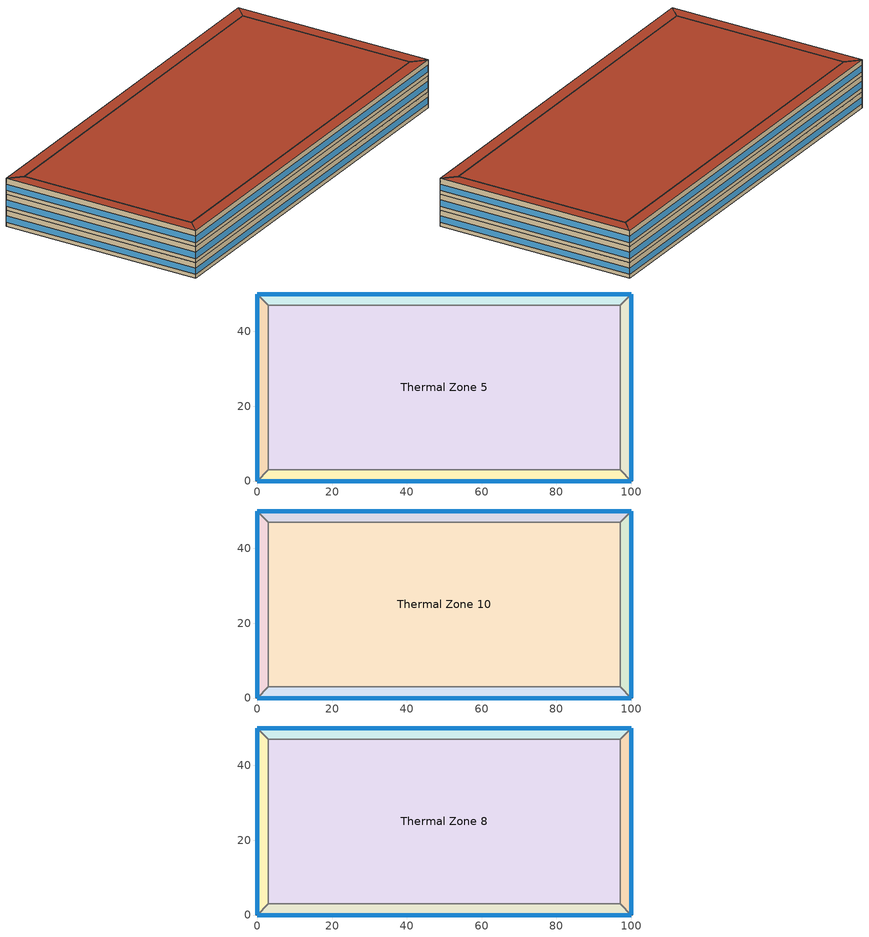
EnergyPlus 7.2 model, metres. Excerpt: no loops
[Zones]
Thermal Zone 5
 floor ground (000_ExtSlabCarpet_4in_ClimateZone 1-8): 3,3 3,47 97,47 97,3 z0
 wall to Thermal Zone 9 (000_Interior Wall): 97,3 97,47 z0:4
 wall to Thermal Zone 7 (000_Interior Wall): 3,47 3,3 z0:4
 wall to Thermal Zone 15 (000_Interior Wall): 3,3 97,3 z0:4
 wall to Thermal Zone 3 (000_Interior Wall): 97,47 3,47 z0:4
Thermal Zone 15
 floor ground (000_ExtSlabCarpet_4in_ClimateZone 1-8): 100,0 0,0 3,3 97,3 z0
 wall outside (ASHRAE_189.1-2009_ExtWall_SteelFrame_ClimateZone 4-8): 0,0 100,0 z0:4
 wall to Thermal Zone 9 (000_Interior Wall): 100,0 97,3 z0:4
 wall to Thermal Zone 7 (000_Interior Wall): 3,3 0,0 z0:4
 window (ASHRAE_189.1-2009_ExtWindow_ClimateZone 4-5): 0.03,0 99.97,0 z1:2.6
Thermal Zone 3
 floor ground (000_ExtSlabCarpet_4in_ClimateZone 1-8): 0,50 100,50 97,47 3,47 z0
 wall outside (ASHRAE_189.1-2009_ExtWall_SteelFrame_ClimateZone 4-8): 100,50 0,50 z0:4
 wall to Thermal Zone 7 (000_Interior Wall): 0,50 3,47 z0:4
 wall to Thermal Zone 9 (000_Interior Wall): 97,47 100,50 z0:4
 window (ASHRAE_189.1-2009_ExtWindow_ClimateZone 4-5): 99.97,50 0.03,50 z1:2.6
Thermal Zone 9
 floor ground (000_ExtSlabCarpet_4in_ClimateZone 1-8): 100,50 100,0 97,3 97,47 z0
 wall outside (ASHRAE_189.1-2009_ExtWall_SteelFrame_ClimateZone 4-8): 100,0 100,50 z0:4
 window (ASHRAE_189.1-2009_ExtWindow_ClimateZone 4-5): 100,0.03 100,49.97 z1:2.6
Thermal Zone 7
 floor ground (000_ExtSlabCarpet_4in_ClimateZone 1-8): 0,0 0,50 3,47 3,3 z0
 wall outside (ASHRAE_189.1-2009_ExtWall_SteelFrame_ClimateZone 4-8): 0,50 0,0 z0:4
 window (ASHRAE_189.1-2009_ExtWindow_ClimateZone 4-5): 0,49.97 0,0.03 z1:2.6
Thermal Zone 14
 floor to Thermal Zone 3 (000_Interior Floor): 0,50 100,50 97,47 3,47 z4
 wall outside (ASHRAE_189.1-2009_ExtWall_SteelFrame_ClimateZone 4-8): 100,50 0,50 z4:8
 wall to Thermal Zone 1 (000_Interior Wall): 0,50 3,47 z4:8
 wall to Thermal Zone 10 (000_Interior Wall): 3,47 97,47 z4:8
 wall to Thermal Zone 2 (000_Interior Wall): 97,47 100,50 z4:8
 window (ASHRAE_189.1-2009_ExtWindow_ClimateZone 4-5): 99.97,50 0.03,50 z5:6.6
Thermal Zone 10
 floor to Thermal Zone 5 (000_Interior Floor): 3,3 3,47 97,47 97,3 z4
 wall to Thermal Zone 13 (000_Interior Wall): 3,3 97,3 z4:8
 wall to Thermal Zone 1 (000_Interior Wall): 3,47 3,3 z4:8
 wall to Thermal Zone 2 (000_Interior Wall): 97,3 97,47 z4:8
Thermal Zone 2
 floor to Thermal Zone 9 (000_Interior Floor): 100,50 100,0 97,3 97,47 z4
 wall outside (ASHRAE_189.1-2009_ExtWall_SteelFrame_ClimateZone 4-8): 100,0 100,50 z4:8
 wall to Thermal Zone 13 (000_Interior Wall): 97,3 100,0 z4:8
 window (ASHRAE_189.1-2009_ExtWindow_ClimateZone 4-5): 100,0.03 100,49.97 z5:6.6
Thermal Zone 13
 floor to Thermal Zone 15 (000_Interior Floor): 100,0 0,0 3,3 97,3 z4
 wall outside (ASHRAE_189.1-2009_ExtWall_SteelFrame_ClimateZone 4-8): 0,0 100,0 z4:8
 wall to Thermal Zone 1 (000_Interior Wall): 3,3 0,0 z4:8
 window (ASHRAE_189.1-2009_ExtWindow_ClimateZone 4-5): 0.03,0 99.97,0 z5:6.6
Thermal Zone 1
 floor to Thermal Zone 7 (000_Interior Floor): 0,0 0,50 3,47 3,3 z4
 wall outside (ASHRAE_189.1-2009_ExtWall_SteelFrame_ClimateZone 4-8): 0,50 0,0 z4:8
 window (ASHRAE_189.1-2009_ExtWindow_ClimateZone 4-5): 0,49.97 0,0.03 z5:6.6
Thermal Zone 8
 floor to Thermal Zone 10 (000_Interior Floor): 3,3 3,47 97,47 97,3 z8
 wall to Thermal Zone 12 (000_Interior Wall): 97,47 3,47 z8:12
 wall to Thermal Zone 4 (000_Interior Wall): 3,47 3,3 z8:12
 wall to Thermal Zone 6 (000_Interior Wall): 97,3 97,47 z8:12
 wall to Thermal Zone 11 (000_Interior Wall): 3,3 97,3 z8:12
 roof outside (ASHRAE_189.1-2009_ExtRoof_IEAD_ClimateZone 2-5): 97,3 97,47 3,47 3,3 z12
Thermal Zone 4
 floor to Thermal Zone 1 (000_Interior Floor): 0,0 0,50 3,47 3,3 z8
 wall outside (ASHRAE_189.1-2009_ExtWall_SteelFrame_ClimateZone 4-8): 0,50 0,0 z8:12
 wall to Thermal Zone 12 (000_Interior Wall): 3,47 0,50 z8:12
 wall to Thermal Zone 11 (000_Interior Wall): 0,0 3,3 z8:12
 window (ASHRAE_189.1-2009_ExtWindow_ClimateZone 4-5): 0,49.97 0,0.03 z9:10.6
 roof outside (ASHRAE_189.1-2009_ExtRoof_IEAD_ClimateZone 2-5): 3,3 3,47 0,50 0,0 z12
Thermal Zone 12
 floor to Thermal Zone 14 (000_Interior Floor): 0,50 100,50 97,47 3,47 z8
 wall outside (ASHRAE_189.1-2009_ExtWall_SteelFrame_ClimateZone 4-8): 100,50 0,50 z8:12
 wall to Thermal Zone 6 (000_Interior Wall): 97,47 100,50 z8:12
 window (ASHRAE_189.1-2009_ExtWindow_ClimateZone 4-5): 99.97,50 0.03,50 z9:10.6
 roof outside (ASHRAE_189.1-2009_ExtRoof_IEAD_ClimateZone 2-5): 3,47 97,47 100,50 0,50 z12
Thermal Zone 11
 floor to Thermal Zone 13 (000_Interior Floor): 100,0 0,0 3,3 97,3 z8
 wall outside (ASHRAE_189.1-2009_ExtWall_SteelFrame_ClimateZone 4-8): 0,0 100,0 z8:12
 wall to Thermal Zone 6 (000_Interior Wall): 100,0 97,3 z8:12
 window (ASHRAE_189.1-2009_ExtWindow_ClimateZone 4-5): 0.03,0 99.97,0 z9:10.6
 roof outside (ASHRAE_189.1-2009_ExtRoof_IEAD_ClimateZone 2-5): 97,3 3,3 0,0 100,0 z12
Thermal Zone 6
 floor to Thermal Zone 2 (000_Interior Floor): 100,50 100,0 97,3 97,47 z8
 wall outside (ASHRAE_189.1-2009_ExtWall_SteelFrame_ClimateZone 4-8): 100,0 100,50 z8:12
 window (ASHRAE_189.1-2009_ExtWindow_ClimateZone 4-5): 100,0.03 100,49.97 z9:10.6
 roof outside (ASHRAE_189.1-2009_ExtRoof_IEAD_ClimateZone 2-5): 97,47 97,3 100,0 100,50 z12
[Site:Location]
Chicago Ohare Intl Ap_IL_USA Design_Conditions: Latitude {deg}=41.98; Longitude {deg}=-87.92; Time Zone {hr}=-6; Elevation {m}=201
[SizingPeriod:DesignDay] Day of Month=21; Dry-Bulb Temperature Range Modifier Type=DefaultMultipliers; Barometric Pressure {Pa}=98934; Rain Indicator=No; Snow Indicator=No; Daylight Saving Time Indicator=No
Name | Month | Day Type | Maximum Dry-Bulb Temperature {C} | Daily Dry-Bulb Temperature Range {deltaC} | Humidity Condition Type | Wetbulb or DewPoint at Maximum Dry-Bulb {C} | Wind Speed {m/s} | Wind Direction {deg} | Solar Model Indicator | Sky Clearness | Enthalpy at Maximum Dry-Bulb {J/kg} | ASHRAE Clear Sky Optical Depth for Beam Irradiance (taub) | ASHRAE Clear Sky Optical Depth for Diffuse Irradiance (taud)
Chicago Ohare Intl Ap Ann Hum_n 99.6% Condns DP=>MCDB | 1 | WinterDesignDay | -19.2 | 0 | Dewpoint | -25.7 | 4.9 | 270 | ASHRAEClearSky | 0
Chicago Ohare Intl Ap Ann Clg 2% Condns Enth=>MDB | 7 | SummerDesignDay | 28.2 | 10.5 | Enthalpy |  | 5.2 | 230 | ASHRAETau |  | 70900 | 0.455 | 2.05
Chicago Ohare Intl Ap Ann Clg 2% Condns DP=>MDB | 7 | SummerDesignDay | 26.5 | 10.5 | Dewpoint | 21.9 | 5.2 | 230 | ASHRAETau |  |  | 0.455 | 2.05
Chicago Ohare Intl Ap Ann Clg 1% Condns DB=>MWB | 7 | SummerDesignDay | 31.6 | 10.5 | Wetbulb | 23 | 5.2 | 230 | ASHRAETau |  |  | 0.455 | 2.05
[Building]
Building 1
[Material] Thermal Absorptance=0.9
Name | Roughness | Thickness {m} | Conductivity {W/m-K} | Density {kg/m3} | Specific Heat {J/kg-K} | Solar Absorptance | Visible Absorptance
1/2IN Gypsum | Smooth | 0.0127 | 0.16 | 784.9 | 830 | 0.92 | 0.92
Roof Membrane | VeryRough | 0.0095 | 0.16 | 1121.29 | 1460 | 0.7 | 0.7
Roof Insulation [21] | MediumRough | 0.2105 | 0.049 | 265 | 836.8 | 0.7 | 0.7
Wall Insulation [39] | MediumRough | 0.1184 | 0.045 | 265 | 836.8 | 0.7 | 0.7
000_F16 Acoustic tile | MediumSmooth | 0.0191 | 0.06 | 368 | 590 | 0.7 | 0.7
Metal Decking | MediumSmooth | 0.0015 | 45.006 | 7680 | 418.4 | 0.7 | 0.3
000_G01a 19mm gypsum board | MediumSmooth | 0.019 | 0.16 | 800 | 1090 | 0.7 | 0.7
MAT-CC05 4 HW CONCRETE | Rough | 0.1016 | 1.311 | 2240 | 836.8 | 0.7 | 0.7
000_M11 100mm lightweight concrete | MediumRough | 0.1016 | 0.53 | 1280 | 840 | 0.7 | 0.7
[Material:AirGap]
Name | Thermal Resistance {m2-K/W}
000_F04 Wall air space resistance | 0.15
000_F05 Ceiling air space resistance | 0.18
[Material:NoMass] Thermal Absorptance=0.9; Solar Absorptance=0.7
Name | Roughness | Thermal Resistance {m2-K/W} | Visible Absorptance
CP02 CARPET PAD | VeryRough | 0.2165 | 0.8
MAT-SHEATH | Rough | 0.3626 | 0.7
[WindowMaterial:Glazing]
Theoretical Glass [207]: Optical Data Type=SpectralAverage; Thickness {m}=0.003; Solar Transmittance at Normal Incidence=0.3311; Front Side Solar Reflectance at Normal Incidence=0.6189; Back Side Solar Reflectance at Normal Incidence=0.6189; Visible Transmittance at Normal Incidence=0.44; Front Side Visible Reflectance at Normal Incidence=0.51; Back Side Visible Reflectance at Normal Incidence=0.51; Infrared Transmittance at Normal Incidence=0; Front Side Infrared Hemispherical Emissivity=0.9; Back Side Infrared Hemispherical Emissivity=0.9; Conductivity {W/m-K}=0.0133; Dirt Correction Factor for Solar and Visible Transmittance=1; Solar Diffusing=No
[Construction]
ASHRAE_189.1-2009_ExtWall_SteelFrame_ClimateZone 4-8: MAT-SHEATH, Wall Insulation [39], 1/2IN Gypsum
ASHRAE_189.1-2009_ExtWindow_ClimateZone 4-5: Theoretical Glass [207]
000_ExtSlabCarpet_4in_ClimateZone 1-8: MAT-CC05 4 HW CONCRETE, CP02 CARPET PAD
000_Interior Wall: 000_G01a 19mm gypsum board, 000_F04 Wall air space resistance, 000_G01a 19mm gypsum board
ASHRAE_189.1-2009_ExtRoof_IEAD_ClimateZone 2-5: Roof Membrane, Roof Insulation [21], Metal Decking
000_Interior Floor: 000_F16 Acoustic tile, 000_F05 Ceiling air space resistance, 000_M11 100mm lightweight concrete
[AvailabilityManager:Scheduled]
Name | Schedule
AvailabilityManager:Scheduled {9da70364-4948-4166-86ea-9b7dfb934b9b} | Schedule:Compact {9a62632a-5907-47e2-9987-7de2dea61674}
AvailabilityManager:Scheduled {dcb07870-cbd9-4de4-8c54-594dfa0d0941} | Schedule:Compact {3ccfee07-670b-4efc-a9d5-8eaedf6f0dc5}
[Zone]
Thermal Zone 5; Thermal Zone 14; Thermal Zone 10; Thermal Zone 15; Thermal Zone 8; Thermal Zone 3; Thermal Zone 4; Thermal Zone 12; Thermal Zone 2; Thermal Zone 9; Thermal Zone 7; Thermal Zone 11; Thermal Zone 6; Thermal Zone 13; Thermal Zone 1
[Schedule:Compact]
Schedule:Compact {9a62632a-5907-47e2-9987-7de2dea61674}; Schedule:Compact {3ccfee07-670b-4efc-a9d5-8eaedf6f0dc5}: Through: 12/31, For: AllDays, Until: 24:00, 1
